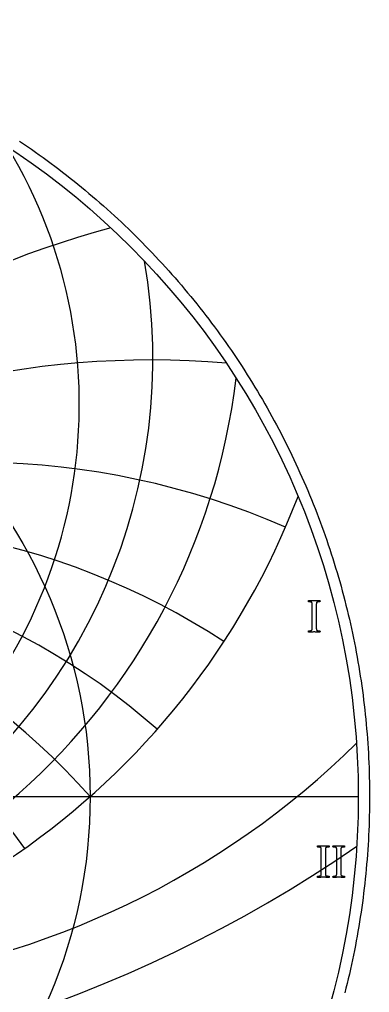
# Model space of a CAD drawing. Header units: millimetres. Extents: x -69 to 69, y -69 to 71.
# Drawn here: x 38.6 to 69.4, y -17.2 to 68.4 of the extents above; entities that cross this region are included whole.
import ezdxf

# ---------------------------------------------------------------- set-up
doc = ezdxf.new("R2010")
doc.units = ezdxf.units.MM
for name, color, linetype in [('CUT_OUTER', 1, 'Continuous'), ('ENGRAVE', 7, 'Continuous'), ('ENGRAVE_FINE', 8, 'Continuous'), ('TEXT', 5, 'Continuous')]:
    doc.layers.add(name, color=color, linetype=linetype)

msp = doc.modelspace()

# ---------------------------------------------------------------- linework, layer by layer
at = {"layer": 'CUT_OUTER'}
msp.add_lwpolyline([(38.551, 57.6957), (38.9043, 57.458), (39.2561, 57.2183), (39.6065, 56.9763), (39.9553, 56.7322), (40.3027, 56.486), (40.6485, 56.2376), (40.9928, 55.9872), (41.3356, 55.7346), (41.6768, 55.4799), (42.0164, 55.2231), (42.3545, 54.9643), (42.6909, 54.7034), (43.0258, 54.4404), (43.359, 54.1754), (43.6906, 53.9083), (44.0205, 53.6392), (44.3488, 53.3681), (44.6755, 53.095), (45.0004, 52.8198), (45.3237, 52.5427), (45.6452, 52.2636), (45.965, 51.9826), (46.2831, 51.6996), (46.5995, 51.4146), (46.9141, 51.1277), (47.2269, 50.8389), (47.538, 50.5481), (47.8472, 50.2555), (48.1547, 49.961), (48.4603, 49.6646), (48.7642, 49.3663), (49.0661, 49.0661), (49.3663, 48.7642), (49.6646, 48.4603), (49.961, 48.1547), (50.2555, 47.8472), (50.5481, 47.538), (50.8389, 47.2269), (51.1277, 46.9141), (51.4146, 46.5995), (51.6996, 46.2831), (51.9826, 45.965), (52.2636, 45.6452), (52.5427, 45.3237), (52.8198, 45.0004), (53.095, 44.6755), (53.3681, 44.3488), (53.6392, 44.0205), (53.9083, 43.6906), (54.1754, 43.359), (54.4404, 43.0258), (54.7034, 42.6909), (54.9643, 42.3545), (55.2231, 42.0164), (55.4799, 41.6768), (55.7346, 41.3356), (55.9872, 40.9928), (56.2376, 40.6485), (56.486, 40.3027), (56.7322, 39.9553), (56.9763, 39.6065), (57.2183, 39.2561), (57.458, 38.9043), (57.6957, 38.551), (57.9311, 38.1963), (58.1644, 37.8401), (58.3955, 37.4825), (58.6244, 37.1235), (58.8511, 36.7631), (59.0755, 36.4013), (59.2978, 36.0381), (59.5178, 35.6736), (59.7356, 35.3077), (59.9511, 34.9405), (60.1643, 34.572), (60.3753, 34.2022), (60.5841, 33.8311), (60.7905, 33.4587), (60.9947, 33.0851), (61.1965, 32.7102), (61.3961, 32.3341), (61.5933, 31.9568), (61.7882, 31.5783), (61.9808, 31.1985), (62.1711, 30.8176), (62.359, 30.4356), (62.5446, 30.0524), (62.7278, 29.668), (62.9087, 29.2826), (63.0872, 28.896), (63.2633, 28.5084), (63.437, 28.1197), (63.6084, 27.7299), (63.7773, 27.3391), (63.9439, 26.9473), (64.108, 26.5544), (64.2697, 26.1605), (64.429, 25.7657), (64.5859, 25.3699), (64.7404, 24.9731), (64.8924, 24.5754), (65.042, 24.1768), (65.1891, 23.7772), (65.3337, 23.3768), (65.476, 22.9755), (65.6157, 22.5733), (65.753, 22.1702), (65.8878, 21.7664), (66.0201, 21.3617), (66.1499, 20.9562), (66.2772, 20.5499), (66.4021, 20.1429), (66.5244, 19.735), (66.6443, 19.3265), (66.7616, 18.9172), (66.8764, 18.5072), (66.9887, 18.0965), (67.0985, 17.6851), (67.2057, 17.2731), (67.3105, 16.8604), (67.4127, 16.4471), (67.5123, 16.0331), (67.6094, 15.6186), (67.704, 15.2034), (67.796, 14.7877), (67.8854, 14.3715), (67.9723, 13.9547), (68.0567, 13.5373), (68.1385, 13.1195), (68.2177, 12.7011), (68.2943, 12.2823), (68.3684, 11.863), (68.4399, 11.4433), (68.5088, 11.0232), (68.5752, 10.6026), (68.639, 10.1816), (68.7001, 9.7603), (68.7587, 9.3386), (68.8147, 8.9165), (68.8682, 8.4941), (68.919, 8.0713), (68.9672, 7.6483), (69.0128, 7.225), (69.0559, 6.8014), (69.0963, 6.3776), (69.1341, 5.9535), (69.1694, 5.5292), (69.202, 5.1046), (69.232, 4.6799), (69.2594, 4.255), (69.2842, 3.83), (69.3064, 3.4048), (69.326, 2.9795), (69.343, 2.5541), (69.3573, 2.1285), (69.3691, 1.7029), (69.3782, 1.2772), (69.3848, 0.8515), (69.3887, 0.4258), (69.39, 0), (69.3887, -0.4258), (69.3848, -0.8515), (69.3782, -1.2772), (69.3691, -1.7029), (69.3573, -2.1285), (69.343, -2.5541), (69.326, -2.9795), (69.3064, -3.4048), (69.2842, -3.83), (69.2594, -4.255), (69.232, -4.6799), (69.202, -5.1046), (69.1694, -5.5292), (69.1341, -5.9535), (69.0963, -6.3776), (69.0559, -6.8014), (69.0128, -7.225), (68.9672, -7.6483), (68.919, -8.0713), (68.8682, -8.4941), (68.8147, -8.9165), (68.7587, -9.3386), (68.7001, -9.7603), (68.639, -10.1816), (68.5752, -10.6026), (68.5088, -11.0232), (68.4399, -11.4433), (68.3684, -11.863), (68.2943, -12.2823), (68.2177, -12.7011), (68.1385, -13.1195), (68.0567, -13.5373), (67.9723, -13.9547), (67.8854, -14.3715), (67.796, -14.7877), (67.704, -15.2034), (67.6094, -15.6186), (67.5123, -16.0331), (67.4127, -16.4471), (67.3105, -16.8604), (67.2057, -17.2731)], dxfattribs=at)
at = {"layer": 'ENGRAVE'}
msp.add_lwpolyline([(-68.4, 0), (68.4, 0)], dxfattribs=at)
for radius in [68.4, 44.7739]:
    msp.add_circle((0, 0), radius, dxfattribs=at)
for centre, radius, start, end in [((0, 34.5126), 43.8255, 148.806638, 31.193362), ((0, 38.5209), 50.3089, 170.139991, 9.860009), ((0, 43.7121), 58.0444, 186.805648, 353.194352), ((0, 50.6077), 67.571, 200.977233, 339.022767), ((0, -39.6126), 59.7818, 41.5, 138.5), ((0, -39.6126), 59.7818, 41.5, 138.5), ((15.5914, 58.1879), 75.0575, 276.67588, 314.541768)]:
    msp.add_arc(centre, radius, start, end, dxfattribs=at)
at = {"layer": 'ENGRAVE_FINE'}
for centre, radius, start, end in [((71.2452, -39.6126), 93.004, 105.364585, 164.297315), ((71.2452, -39.6126), 93.004, 105.364585, 164.297315), ((50.1629, -39.6126), 78.0396, 85.139526, 159.962084), ((50.1629, -39.6126), 78.0396, 85.139526, 159.962084), ((34.515, -39.6126), 69.0301, 66.547001, 155.323089), ((34.515, -39.6126), 69.0301, 66.547001, 155.323089), ((21.7588, -39.6126), 63.6185, 56.833591, 150.285043), ((21.7588, -39.6126), 63.6185, 56.833591, 150.285043), ((-10.5411, -39.6126), 60.704, 35.271588, 131.400216), ((-10.5411, -39.6126), 60.704, 35.271588, 131.400216), ((10.5411, -39.6126), 60.704, 48.599784, 144.728412), ((10.5411, -39.6126), 60.704, 48.599784, 144.728412), ((0, 94.8342), 120.4247, 235.470784, 304.529216)]:
    msp.add_arc(centre, radius, start, end, dxfattribs=at)
at = {"layer": 'TEXT'}
for points in [[(64.5193, 17.2484), (64.5815, 17.2488), (64.6428, 17.2501), (64.7034, 17.2521), (64.7631, 17.2549), (64.8231, 17.258), (64.8844, 17.2608), (64.9471, 17.2634), (65.0112, 17.2657), (65.0186, 17.2555), (65.0236, 17.242), (65.0262, 17.2252), (65.0263, 17.2053), (65.0245, 17.1853), (65.0214, 17.1686), (65.017, 17.1551), (65.0112, 17.1449), (64.9956, 17.1445), (64.9745, 17.1433), (64.9481, 17.1412), (64.9163, 17.1384), (64.8823, 17.1348), (64.8494, 17.1303), (64.8176, 17.1251), (64.7868, 17.119), (64.7599, 17.1117), (64.7394, 17.1028), (64.7253, 17.0923), (64.7178, 17.0802), (64.712, 17.057), (64.7075, 17.0305), (64.7044, 17.0009), (64.7027, 16.968), (64.7017, 16.9326), (64.7011, 16.8957), (64.7007, 16.8571), (64.7005, 16.817), (64.7005, 16.8105), (64.7005, 16.804), (64.7005, 16.7975), (64.7005, 16.7911), (64.7005, 16.7846), (64.7005, 16.7781), (64.7005, 16.7716), (64.7005, 16.7652), (64.7005, 14.9659), (64.7005, 14.9594), (64.7005, 14.9529), (64.7005, 14.9465), (64.7005, 14.94), (64.7005, 14.9335), (64.7005, 14.9271), (64.7005, 14.9206), (64.7005, 14.9141), (64.7007, 14.8741), (64.7011, 14.8359), (64.7017, 14.7996), (64.7027, 14.7652), (64.7044, 14.7333), (64.7075, 14.7043), (64.712, 14.6783), (64.7178, 14.6552), (64.7253, 14.6447), (64.7394, 14.6347), (64.7599, 14.6253), (64.7868, 14.6164), (64.8176, 14.6084), (64.8494, 14.6018), (64.8823, 14.5966), (64.9163, 14.5927), (64.9481, 14.5898), (64.9745, 14.5878), (64.9956, 14.5866), (65.0112, 14.5862), (65.017, 14.5759), (65.0214, 14.5625), (65.0245, 14.5457), (65.0263, 14.5258), (65.0262, 14.5058), (65.0236, 14.4891), (65.0186, 14.4756), (65.0112, 14.4654), (64.9471, 14.4695), (64.8844, 14.4735), (64.8231, 14.4771), (64.7631, 14.4805), (64.7034, 14.4833), (64.6428, 14.4853), (64.5815, 14.4865), (64.5193, 14.4869), (64.4586, 14.4865), (64.3974, 14.4853), (64.3356, 14.4833), (64.2734, 14.4805), (64.2105, 14.4771), (64.1471, 14.4735), (64.0832, 14.4695), (64.0188, 14.4654), (64.0114, 14.4756), (64.0064, 14.4891), (64.0038, 14.5058), (64.0037, 14.5258), (64.0054, 14.5457), (64.0085, 14.5625), (64.013, 14.5759), (64.0188, 14.5862), (64.0344, 14.5866), (64.0555, 14.5878), (64.0819, 14.5898), (64.1137, 14.5927), (64.1478, 14.5966), (64.1811, 14.6018), (64.2136, 14.6084), (64.2453, 14.6164), (64.2729, 14.6253), (64.2933, 14.6347), (64.3064, 14.6447), (64.3122, 14.6552), (64.3199, 14.683), (64.3257, 14.7146), (64.3296, 14.7499), (64.3316, 14.789), (64.3325, 14.8308), (64.3332, 14.8742), (64.3336, 14.9192), (64.3338, 14.9659), (64.3338, 16.7652), (64.3336, 16.812), (64.3332, 16.8574), (64.3325, 16.9015), (64.3316, 16.9442), (64.3296, 16.9843), (64.3257, 17.0203), (64.3199, 17.0522), (64.3122, 17.0802), (64.3064, 17.0923), (64.2933, 17.1028), (64.2729, 17.1117), (64.2453, 17.119), (64.2136, 17.1251), (64.1811, 17.1303), (64.1478, 17.1348), (64.1137, 17.1384), (64.0819, 17.1412), (64.0555, 17.1433), (64.0344, 17.1445), (64.0188, 17.1449), (64.013, 17.1551), (64.0085, 17.1686), (64.0054, 17.1853), (64.0037, 17.2053), (64.0038, 17.2252), (64.0064, 17.242), (64.0114, 17.2555), (64.0188, 17.2657), (64.0832, 17.2634), (64.1471, 17.2608), (64.2105, 17.258), (64.2734, 17.2549), (64.3356, 17.2521), (64.3974, 17.2501), (64.4586, 17.2488), (64.5193, 17.2484)], [(65.3218, -4.3409), (65.384, -4.3405), (65.4454, -4.3393), (65.5059, -4.3373), (65.5656, -4.3345), (65.6256, -4.3314), (65.687, -4.3285), (65.7497, -4.326), (65.8137, -4.3237), (65.8212, -4.3339), (65.8261, -4.3474), (65.8287, -4.3641), (65.8288, -4.3841), (65.8271, -4.404), (65.824, -4.4208), (65.8195, -4.4342), (65.8137, -4.4445), (65.7981, -4.4449), (65.7771, -4.4461), (65.7506, -4.4481), (65.7188, -4.451), (65.6848, -4.4546), (65.6519, -4.4591), (65.6201, -4.4643), (65.5894, -4.4704), (65.5624, -4.4777), (65.5419, -4.4866), (65.5279, -4.4971), (65.5203, -4.5092), (65.5145, -4.5324), (65.5101, -4.5588), (65.507, -4.5885), (65.5052, -4.6214), (65.5043, -4.6567), (65.5036, -4.6937), (65.5032, -4.7322), (65.5031, -4.7724), (65.5031, -4.7789), (65.5031, -4.7854), (65.5031, -4.7918), (65.5031, -4.7983), (65.5031, -4.8048), (65.5031, -4.8113), (65.5031, -4.8177), (65.5031, -4.8242), (65.5031, -6.6235), (65.5031, -6.63), (65.5031, -6.6364), (65.5031, -6.6429), (65.5031, -6.6494), (65.5031, -6.6558), (65.5031, -6.6623), (65.5031, -6.6688), (65.5031, -6.6753), (65.5032, -6.7153), (65.5036, -6.7535), (65.5043, -6.7897), (65.5052, -6.8241), (65.507, -6.8561), (65.5101, -6.8851), (65.5145, -6.9111), (65.5203, -6.9342), (65.5279, -6.9447), (65.5419, -6.9546), (65.5624, -6.9641), (65.5894, -6.973), (65.6201, -6.9809), (65.6519, -6.9875), (65.6848, -6.9928), (65.7188, -6.9967), (65.7506, -6.9996), (65.7771, -7.0016), (65.7981, -7.0028), (65.8137, -7.0032), (65.8195, -7.0134), (65.824, -7.0269), (65.8271, -7.0436), (65.8288, -7.0636), (65.8287, -7.0836), (65.8261, -7.1003), (65.8212, -7.1138), (65.8137, -7.124), (65.7497, -7.1198), (65.687, -7.1159), (65.6256, -7.1123), (65.5656, -7.1089), (65.5059, -7.1061), (65.4454, -7.1041), (65.384, -7.1028), (65.3218, -7.1024), (65.2612, -7.1028), (65.1999, -7.1041), (65.1382, -7.1061), (65.0759, -7.1089), (65.0131, -7.1123), (64.9497, -7.1159), (64.8858, -7.1198), (64.8213, -7.124), (64.8139, -7.1138), (64.8089, -7.1003), (64.8064, -7.0836), (64.8062, -7.0636), (64.808, -7.0436), (64.8111, -7.0269), (64.8155, -7.0134), (64.8213, -7.0032), (64.837, -7.0028), (64.858, -7.0016), (64.8844, -6.9996), (64.9162, -6.9967), (64.9504, -6.9928), (64.9837, -6.9875), (65.0162, -6.9809), (65.0479, -6.973), (65.0755, -6.9641), (65.0959, -6.9546), (65.1089, -6.9447), (65.1147, -6.9342), (65.1224, -6.9064), (65.1282, -6.8748), (65.1321, -6.8395), (65.1341, -6.8004), (65.1351, -6.7586), (65.1358, -6.7152), (65.1362, -6.6701), (65.1363, -6.6235), (65.1363, -4.8242), (65.1362, -4.7774), (65.1358, -4.732), (65.1351, -4.6879), (65.1341, -4.6451), (65.1321, -4.6051), (65.1282, -4.5691), (65.1224, -4.5371), (65.1147, -4.5092), (65.1089, -4.4971), (65.0959, -4.4866), (65.0755, -4.4777), (65.0479, -4.4704), (65.0162, -4.4643), (64.9837, -4.4591), (64.9504, -4.4546), (64.9162, -4.451), (64.8844, -4.4481), (64.858, -4.4461), (64.837, -4.4449), (64.8213, -4.4445), (64.8155, -4.4342), (64.8111, -4.4208), (64.808, -4.404), (64.8062, -4.3841), (64.8064, -4.3641), (64.8089, -4.3474), (64.8139, -4.3339), (64.8213, -4.3237), (64.8858, -4.326), (64.9497, -4.3285), (65.0131, -4.3314), (65.0759, -4.3345), (65.1382, -4.3373), (65.1999, -4.3393), (65.2612, -4.3405), (65.3218, -4.3409)], [(66.6853, -4.3409), (66.7475, -4.3405), (66.8088, -4.3393), (66.8694, -4.3373), (66.9291, -4.3345), (66.9891, -4.3314), (67.0505, -4.3285), (67.1132, -4.326), (67.1772, -4.3237), (67.1846, -4.3339), (67.1896, -4.3474), (67.1922, -4.3641), (67.1923, -4.3841), (67.1906, -4.404), (67.1875, -4.4208), (67.183, -4.4342), (67.1772, -4.4445), (67.1616, -4.4449), (67.1405, -4.4461), (67.1141, -4.4481), (67.0823, -4.451), (67.0483, -4.4546), (67.0154, -4.4591), (66.9836, -4.4643), (66.9529, -4.4704), (66.9259, -4.4777), (66.9054, -4.4866), (66.8914, -4.4971), (66.8838, -4.5092), (66.878, -4.5324), (66.8736, -4.5588), (66.8705, -4.5885), (66.8687, -4.6214), (66.8678, -4.6567), (66.8671, -4.6937), (66.8667, -4.7322), (66.8666, -4.7724), (66.8666, -4.7789), (66.8666, -4.7854), (66.8666, -4.7918), (66.8666, -4.7983), (66.8666, -4.8048), (66.8666, -4.8113), (66.8666, -4.8177), (66.8666, -4.8242), (66.8666, -6.6235), (66.8666, -6.63), (66.8666, -6.6364), (66.8666, -6.6429), (66.8666, -6.6494), (66.8666, -6.6558), (66.8666, -6.6623), (66.8666, -6.6688), (66.8666, -6.6753), (66.8667, -6.7153), (66.8671, -6.7535), (66.8678, -6.7897), (66.8687, -6.8241), (66.8705, -6.8561), (66.8736, -6.8851), (66.878, -6.9111), (66.8838, -6.9342), (66.8914, -6.9447), (66.9054, -6.9546), (66.9259, -6.9641), (66.9529, -6.973), (66.9836, -6.9809), (67.0154, -6.9875), (67.0483, -6.9928), (67.0823, -6.9967), (67.1141, -6.9996), (67.1405, -7.0016), (67.1616, -7.0028), (67.1772, -7.0032), (67.183, -7.0134), (67.1875, -7.0269), (67.1906, -7.0436), (67.1923, -7.0636), (67.1922, -7.0836), (67.1896, -7.1003), (67.1846, -7.1138), (67.1772, -7.124), (67.1132, -7.1198), (67.0505, -7.1159), (66.9891, -7.1123), (66.9291, -7.1089), (66.8694, -7.1061), (66.8088, -7.1041), (66.7475, -7.1028), (66.6853, -7.1024), (66.6247, -7.1028), (66.5634, -7.1041), (66.5017, -7.1061), (66.4394, -7.1089), (66.3766, -7.1123), (66.3132, -7.1159), (66.2493, -7.1198), (66.1848, -7.124), (66.1774, -7.1138), (66.1724, -7.1003), (66.1698, -7.0836), (66.1697, -7.0636), (66.1715, -7.0436), (66.1746, -7.0269), (66.179, -7.0134), (66.1848, -7.0032), (66.2005, -7.0028), (66.2215, -7.0016), (66.2479, -6.9996), (66.2797, -6.9967), (66.3139, -6.9928), (66.3472, -6.9875), (66.3797, -6.9809), (66.4113, -6.973), (66.439, -6.9641), (66.4593, -6.9546), (66.4724, -6.9447), (66.4782, -6.9342), (66.4859, -6.9064), (66.4917, -6.8748), (66.4956, -6.8395), (66.4976, -6.8004), (66.4986, -6.7586), (66.4993, -6.7152), (66.4997, -6.6701), (66.4998, -6.6235), (66.4998, -4.8242), (66.4997, -4.7774), (66.4993, -4.732), (66.4986, -4.6879), (66.4976, -4.6451), (66.4956, -4.6051), (66.4917, -4.5691), (66.4859, -4.5371), (66.4782, -4.5092), (66.4724, -4.4971), (66.4593, -4.4866), (66.439, -4.4777), (66.4113, -4.4704), (66.3797, -4.4643), (66.3472, -4.4591), (66.3139, -4.4546), (66.2797, -4.451), (66.2479, -4.4481), (66.2215, -4.4461), (66.2005, -4.4449), (66.1848, -4.4445), (66.179, -4.4342), (66.1746, -4.4208), (66.1715, -4.404), (66.1697, -4.3841), (66.1698, -4.3641), (66.1724, -4.3474), (66.1774, -4.3339), (66.1848, -4.3237), (66.2493, -4.326), (66.3132, -4.3285), (66.3766, -4.3314), (66.4394, -4.3345), (66.5017, -4.3373), (66.5634, -4.3393), (66.6247, -4.3405), (66.6853, -4.3409)]]:
    msp.add_lwpolyline(points, close=True, dxfattribs=at)

doc.saveas('drawing.dxf')
